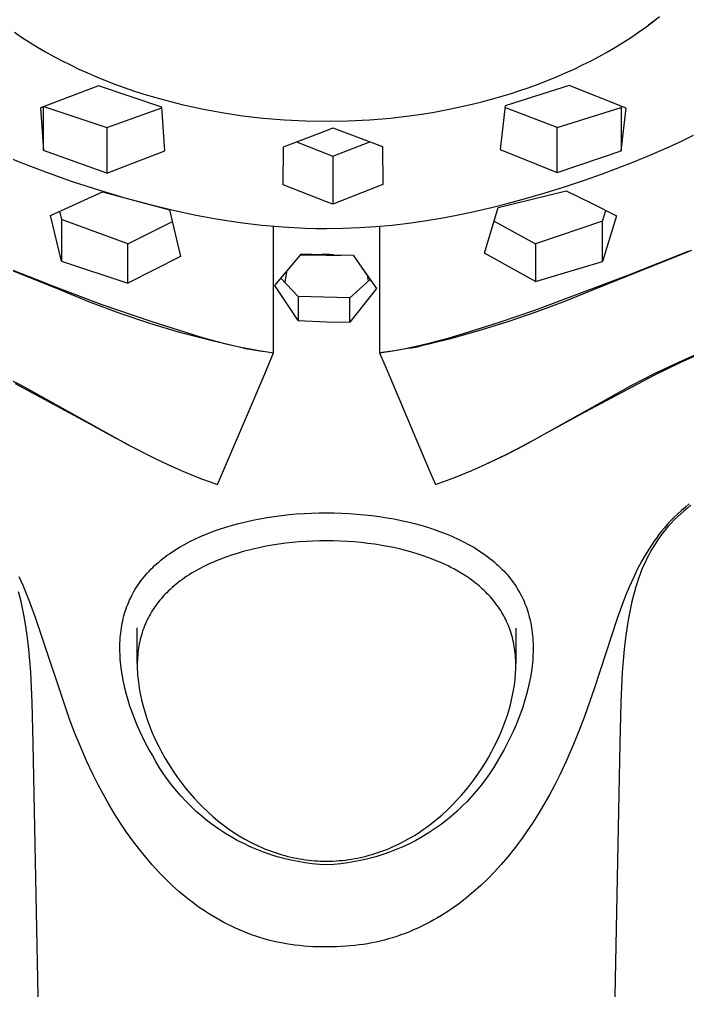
# Model space of a CAD drawing. Header units: millimetres. Extents: x -10942 to 92711, y -16583 to 30009.
# Drawn here: x -5011.36 to -4977.46, y 5052.27 to 5101.59 of the extents above; entities that cross this region are included whole.
import ezdxf

# ---------------------------------------------------------------- set-up
doc = ezdxf.new("R2010")
doc.units = ezdxf.units.MM
doc.header["$LTSCALE"] = 1000
doc.header["$MEASUREMENT"] = 0
doc.layers.add('Default', color=7, linetype='Continuous', true_color=0x000000)

# ---------------------------------------------------------------- blocks, each defined once
blk = doc.blocks.new('Raindance S Showerpipe 300 1jet+thermostat 27114000 front')
at = {"layer": 'Default', "color": 7, "true_color": 0xffffff}
for p, q in [((411.918, 1298.206), (412.272, 1298.471)), ((412.601, 1298.712), (412.064, 1298.313)), ((412.272, 1298.471), (412.619, 1298.744)), ((379.89, 1297.949), (380.255, 1297.701)), ((411.193, 1297.701), (411.558, 1297.949)), ((411.558, 1297.949), (411.918, 1298.206)), ((380.255, 1297.701), (380.654, 1297.442)), ((410.794, 1297.442), (411.193, 1297.701)), ((380.654, 1297.442), (381.059, 1297.193)), ((381.059, 1297.193), (381.47, 1296.952)), ((409.979, 1296.952), (410.389, 1297.192)), ((410.389, 1297.192), (410.794, 1297.442)), ((381.47, 1296.952), (381.885, 1296.721)), ((381.885, 1296.721), (382.305, 1296.498)), ((382.305, 1296.498), (382.73, 1296.284)), ((408.718, 1296.283), (409.143, 1296.498)), ((409.143, 1296.498), (409.563, 1296.72)), ((409.563, 1296.72), (409.979, 1296.952)), ((382.73, 1296.284), (383.159, 1296.078)), ((383.159, 1296.078), (383.592, 1295.881)), ((407.856, 1295.881), (408.289, 1296.078)), ((408.289, 1296.078), (408.718, 1296.283)), ((383.592, 1295.881), (384.052, 1295.682)), ((384.052, 1295.682), (384.516, 1295.493)), ((384.516, 1295.493), (384.983, 1295.312)), ((406.468, 1295.313), (406.934, 1295.494)), ((406.934, 1295.494), (407.397, 1295.683)), ((407.397, 1295.683), (407.856, 1295.881)), ((384.158, 1295.217), (381.219, 1294.111)), ((387.372, 1294.136), (384.158, 1295.217)), ((384.983, 1295.312), (385.454, 1295.14)), ((385.454, 1295.14), (385.928, 1294.977)), ((408.042, 1295.243), (404.785, 1294.209)), ((405.525, 1294.979), (405.998, 1295.142)), ((405.998, 1295.142), (406.468, 1295.313)), ((410.925, 1294.089), (408.042, 1295.243)), ((385.928, 1294.977), (386.405, 1294.822)), ((386.405, 1294.822), (386.884, 1294.676)), ((386.884, 1294.676), (387.366, 1294.539)), ((387.366, 1294.539), (387.87, 1294.404)), ((403.601, 1294.411), (404.09, 1294.542)), ((404.09, 1294.542), (405.049, 1294.825)), ((405.049, 1294.825), (405.525, 1294.979)), ((381.219, 1294.111), (381.367, 1291.938)), ((381.367, 1291.938), (381.367, 1294.166)), ((381.388, 1294.174), (384.578, 1293.113)), ((384.578, 1293.113), (387.374, 1294.113)), ((387.52, 1291.916), (387.372, 1294.136)), ((387.87, 1294.404), (388.376, 1294.279)), ((388.376, 1294.279), (389.395, 1294.054)), ((389.395, 1294.054), (390.421, 1293.864)), ((401.105, 1293.877), (402.039, 1294.05)), ((402.039, 1294.05), (403.11, 1294.289)), ((403.11, 1294.289), (403.601, 1294.411)), ((404.785, 1294.209), (404.54, 1291.999)), ((407.425, 1293.115), (404.776, 1294.126)), ((407.425, 1293.115), (410.68, 1294.131)), ((410.68, 1294.131), (410.686, 1294.185)), ((410.68, 1294.131), (410.68, 1291.917)), ((410.68, 1291.917), (410.925, 1294.089)), ((390.421, 1293.864), (391.453, 1293.709)), ((391.453, 1293.709), (392.516, 1293.584)), ((392.516, 1293.584), (393.584, 1293.494)), ((397.9, 1293.496), (398.977, 1293.588)), ((398.977, 1293.588), (400.051, 1293.714)), ((400.051, 1293.714), (400.538, 1293.784)), ((400.538, 1293.784), (401.105, 1293.877)), ((384.578, 1293.113), (384.578, 1290.794)), ((393.584, 1293.494), (394.653, 1293.44)), ((394.653, 1293.44), (395.724, 1293.423)), ((395.724, 1293.423), (396.813, 1293.441)), ((395.724, 1292.962), (396.049, 1293.088)), ((396.049, 1293.088), (398.563, 1292.136)), ((396.813, 1293.441), (397.9, 1293.496)), ((407.425, 1290.831), (407.425, 1293.115)), ((393.537, 1292.125), (395.724, 1292.962)), ((413.727, 1292.418), (414.339, 1292.72)), ((393.529, 1290.204), (393.537, 1292.125)), ((394.198, 1292.374), (396.052, 1291.648)), ((396.052, 1291.648), (397.913, 1292.378)), ((398.563, 1292.136), (398.574, 1290.22)), ((412.216, 1291.735), (413.108, 1292.129)), ((413.108, 1292.129), (413.727, 1292.418)), ((378.972, 1291.847), (380.209, 1291.331)), ((384.578, 1290.794), (381.367, 1291.938)), ((384.578, 1290.794), (387.52, 1291.916)), ((396.052, 1291.648), (396.052, 1289.214)), ((404.54, 1291.999), (407.425, 1290.831)), ((407.425, 1290.831), (410.68, 1291.917)), ((411.315, 1291.362), (412.216, 1291.735)), ((380.209, 1291.331), (381.459, 1290.852)), ((409.72, 1290.753), (411.315, 1291.362)), ((381.459, 1290.852), (382.828, 1290.368)), ((408.763, 1290.417), (409.72, 1290.753)), ((382.828, 1290.368), (384.209, 1289.921)), ((395.724, 1289.339), (393.529, 1290.204)), ((398.574, 1290.22), (396.052, 1289.214)), ((406.814, 1289.791), (407.799, 1290.098)), ((407.799, 1290.098), (408.763, 1290.417)), ((381.721, 1288.647), (384.354, 1289.836)), ((384.209, 1289.921), (385.487, 1289.541)), ((384.354, 1289.836), (387.763, 1288.923)), ((404.433, 1289.044), (407.884, 1289.887)), ((405.824, 1289.503), (406.814, 1289.791)), ((407.884, 1289.887), (409.162, 1289.27)), ((385.487, 1289.541), (386.775, 1289.194)), ((386.775, 1289.194), (387.941, 1288.912)), ((396.052, 1289.214), (395.724, 1289.339)), ((404.087, 1289.048), (404.957, 1289.268)), ((404.957, 1289.268), (405.824, 1289.503)), ((409.162, 1289.27), (410.429, 1288.63)), ((382.28, 1286.321), (381.721, 1288.647)), ((382.174, 1288.859), (382.28, 1288.434)), ((387.763, 1288.923), (388.31, 1286.564)), ((387.941, 1288.912), (389.114, 1288.66)), ((389.114, 1288.66), (390.227, 1288.455)), ((401.518, 1288.507), (402.334, 1288.66)), ((402.334, 1288.66), (403.213, 1288.845)), ((403.213, 1288.845), (404.087, 1289.048)), ((403.746, 1286.719), (404.433, 1289.044)), ((409.728, 1288.354), (409.899, 1288.901)), ((410.429, 1288.63), (409.728, 1286.31)), ((382.28, 1288.434), (382.28, 1286.321)), ((385.636, 1287.197), (382.28, 1288.434)), ((385.636, 1287.197), (387.908, 1288.327)), ((390.227, 1288.455), (391.346, 1288.284)), ((391.346, 1288.284), (392.436, 1288.153)), ((392.436, 1288.153), (393.53, 1288.057)), ((393.038, 1281.662), (393.038, 1288.095)), ((398.221, 1288.08), (399.051, 1288.157)), ((398.41, 1288.096), (398.41, 1281.662)), ((399.051, 1288.157), (399.876, 1288.254)), ((399.876, 1288.254), (400.698, 1288.371)), ((400.698, 1288.371), (401.518, 1288.507)), ((404.221, 1288.357), (406.332, 1287.198)), ((409.728, 1288.354), (406.332, 1287.198)), ((409.728, 1286.31), (409.728, 1288.354)), ((393.53, 1288.057), (394.626, 1287.999)), ((394.626, 1287.999), (395.175, 1287.984)), ((395.175, 1287.984), (395.724, 1287.979)), ((395.724, 1287.979), (396.557, 1287.991)), ((396.557, 1287.991), (397.39, 1288.024)), ((397.39, 1288.024), (398.221, 1288.08)), ((385.636, 1285.198), (385.636, 1287.197)), ((406.332, 1287.198), (406.332, 1285.288)), ((382.152, 1284.89), (377.205, 1286.865)), ((377.33, 1286.837), (380.97, 1285.401)), ((393.105, 1285.087), (394.457, 1286.69)), ((394.41, 1286.635), (395.722, 1286.626)), ((394.457, 1286.69), (395.509, 1286.652)), ((395.581, 1286.656), (395.509, 1286.652)), ((395.509, 1286.652), (396.076, 1286.637)), ((395.653, 1286.659), (395.581, 1286.656)), ((395.724, 1286.66), (395.653, 1286.659)), ((395.722, 1286.626), (396.471, 1286.629)), ((395.812, 1286.658), (395.724, 1286.66)), ((395.9, 1286.654), (395.812, 1286.658)), ((395.988, 1286.647), (395.9, 1286.654)), ((396.076, 1286.637), (395.988, 1286.647)), ((396.076, 1286.637), (397.068, 1286.621)), ((397.068, 1286.621), (397.539, 1285.958)), ((406.332, 1285.288), (403.746, 1286.719)), ((414.244, 1286.865), (409.296, 1284.89)), ((411.058, 1285.627), (414.118, 1286.838)), ((382.28, 1286.321), (385.636, 1285.198)), ((388.31, 1286.564), (385.636, 1285.198)), ((406.332, 1285.288), (409.728, 1286.31)), ((393.689, 1285.783), (393.605, 1285.252)), ((397.539, 1285.958), (398.255, 1284.939)), ((397.572, 1285.92), (397.539, 1285.958)), ((397.604, 1285.881), (397.572, 1285.92)), ((397.635, 1285.84), (397.604, 1285.881)), ((397.664, 1285.799), (397.635, 1285.84)), ((397.692, 1285.757), (397.664, 1285.799)), ((397.718, 1285.713), (397.692, 1285.757)), ((397.743, 1285.669), (397.718, 1285.713)), ((406.294, 1283.833), (411.058, 1285.627)), ((380.97, 1285.401), (381.867, 1285.055)), ((393.414, 1285.456), (394.292, 1284.521)), ((396.899, 1284.463), (397.933, 1285.398)), ((397.789, 1285.603), (397.836, 1285.309)), ((381.867, 1285.055), (384.326, 1284.127)), ((383.668, 1284.261), (382.152, 1284.89)), ((394.292, 1283.3), (393.105, 1285.087)), ((398.255, 1284.939), (396.899, 1283.22)), ((409.296, 1284.89), (407.856, 1284.296)), ((385.204, 1283.684), (383.668, 1284.261)), ((394.292, 1284.521), (394.292, 1283.3)), ((396.899, 1284.463), (394.292, 1284.521)), ((396.899, 1283.22), (396.899, 1284.463)), ((407.856, 1284.296), (406.399, 1283.746)), ((384.326, 1284.127), (386.811, 1283.269)), ((386.759, 1283.16), (385.204, 1283.684)), ((404.494, 1283.216), (406.294, 1283.833)), ((406.399, 1283.746), (404.926, 1283.239)), ((388.33, 1282.689), (386.759, 1283.16)), ((386.811, 1283.269), (389.32, 1282.483)), ((394.292, 1283.3), (395.724, 1283.238)), ((395.724, 1283.238), (396.899, 1283.22)), ((402.677, 1282.644), (404.494, 1283.216)), ((404.926, 1283.239), (403.439, 1282.775)), ((389.917, 1282.271), (388.33, 1282.689)), ((403.439, 1282.775), (401.939, 1282.356)), ((389.32, 1282.483), (389.737, 1282.366)), ((389.737, 1282.366), (390.553, 1282.148)), ((391.517, 1281.908), (389.917, 1282.271)), ((400.423, 1282.037), (401.117, 1282.207)), ((401.939, 1282.356), (400.427, 1281.981)), ((401.117, 1282.207), (401.899, 1282.418)), ((401.899, 1282.418), (402.677, 1282.644)), ((390.553, 1282.148), (391.376, 1281.959)), ((391.376, 1281.959), (392.205, 1281.796)), ((391.517, 1281.928), (391.517, 1281.908)), ((391.517, 1281.908), (392.041, 1281.814)), ((392.041, 1281.814), (392.567, 1281.731)), ((392.205, 1281.796), (393.038, 1281.662)), ((399.173, 1281.772), (398.41, 1281.662)), ((398.41, 1281.662), (399.093, 1281.767)), ((399.093, 1281.767), (399.725, 1281.885)), ((399.932, 1281.908), (399.173, 1281.772)), ((399.725, 1281.885), (400.423, 1282.037)), ((399.932, 1281.908), (400.427, 1281.981)), ((399.932, 1281.928), (399.932, 1281.908)), ((400.427, 1281.981), (400.427, 1282.038)), ((413.592, 1281.196), (414.805, 1281.733)), ((392.502, 1280.396), (393.038, 1281.662)), ((398.41, 1281.662), (398.742, 1280.881)), ((412.394, 1280.628), (413.592, 1281.196)), ((414.779, 1281.665), (413.61, 1281.138)), ((378.657, 1280.82), (380.238, 1280.028)), ((398.742, 1280.881), (400.897, 1275.795)), ((413.61, 1281.138), (412.324, 1280.515)), ((391.613, 1278.29), (392.502, 1280.396)), ((412.324, 1280.515), (408.824, 1278.658)), ((411.211, 1280.028), (412.394, 1280.628)), ((379.928, 1280.107), (383.754, 1278.044)), ((380.238, 1280.028), (385.687, 1276.983)), ((405.761, 1276.981), (411.211, 1280.028)), ((390.199, 1274.975), (391.613, 1278.29)), ((408.824, 1278.658), (406.413, 1277.334)), ((383.754, 1278.044), (383.779, 1278.078)), ((383.754, 1278.044), (385.036, 1277.334)), ((385.036, 1277.334), (385.052, 1277.355)), ((385.687, 1276.983), (385.036, 1277.334)), ((405.773, 1276.99), (406.413, 1277.334)), ((406.413, 1277.334), (406.398, 1277.353)), ((385.687, 1276.983), (387.005, 1276.312)), ((405.761, 1276.984), (404.815, 1276.495)), ((404.886, 1276.522), (405.761, 1276.981)), ((387.005, 1276.312), (387.676, 1275.992)), ((404.815, 1276.495), (403.855, 1276.031)), ((403.996, 1276.092), (404.886, 1276.522)), ((387.676, 1275.992), (388.355, 1275.688)), ((400.897, 1275.795), (401.249, 1274.975)), ((403.092, 1275.69), (403.996, 1276.092)), ((388.355, 1275.688), (389.042, 1275.401)), ((389.042, 1275.401), (389.329, 1275.288)), ((389.329, 1275.288), (389.762, 1275.127)), ((401.249, 1274.975), (402.177, 1275.318)), ((402.177, 1275.318), (403.092, 1275.69)), ((389.762, 1275.127), (390.199, 1274.975)), ((413.928, 1273.833), (413.734, 1273.665)), ((414.036, 1273.787), (413.863, 1273.644)), ((414.125, 1273.996), (413.928, 1273.833)), ((414.213, 1273.926), (414.036, 1273.787)), ((392.343, 1273.239), (392.702, 1273.301)), ((392.702, 1273.301), (393.076, 1273.359)), ((393.076, 1273.359), (393.452, 1273.408)), ((393.452, 1273.408), (393.829, 1273.449)), ((393.829, 1273.449), (394.206, 1273.483)), ((394.206, 1273.483), (394.585, 1273.509)), ((394.585, 1273.509), (394.965, 1273.528)), ((394.965, 1273.528), (395.344, 1273.539)), ((395.344, 1273.539), (395.724, 1273.543)), ((395.724, 1273.543), (396.109, 1273.539)), ((396.109, 1273.539), (396.493, 1273.528)), ((396.493, 1273.528), (396.877, 1273.509)), ((396.877, 1273.509), (397.26, 1273.482)), ((397.26, 1273.482), (397.643, 1273.448)), ((397.643, 1273.448), (398.025, 1273.406)), ((398.025, 1273.406), (398.406, 1273.355)), ((398.406, 1273.355), (398.786, 1273.296)), ((398.786, 1273.296), (399.15, 1273.232)), ((413.361, 1273.314), (413.183, 1273.13)), ((413.545, 1273.492), (413.361, 1273.314)), ((413.529, 1273.343), (413.369, 1273.186)), ((413.694, 1273.496), (413.529, 1273.343)), ((413.734, 1273.665), (413.545, 1273.492)), ((413.863, 1273.644), (413.694, 1273.496)), ((390.302, 1272.716), (390.622, 1272.82)), ((390.622, 1272.82), (390.947, 1272.916)), ((390.947, 1272.916), (391.274, 1273.004)), ((391.274, 1273.004), (391.629, 1273.091)), ((391.629, 1273.091), (391.985, 1273.169)), ((391.985, 1273.169), (392.343, 1273.239)), ((399.15, 1273.232), (399.512, 1273.159)), ((399.512, 1273.159), (399.847, 1273.085)), ((399.847, 1273.085), (400.179, 1273.003)), ((400.179, 1273.003), (400.568, 1272.896)), ((400.568, 1272.896), (400.954, 1272.778)), ((413.009, 1272.942), (412.865, 1272.776)), ((413.062, 1272.858), (412.921, 1272.692)), ((413.183, 1273.13), (413.009, 1272.942)), ((413.213, 1273.024), (413.062, 1272.858)), ((413.369, 1273.186), (413.213, 1273.024)), ((389.07, 1272.22), (389.359, 1272.351)), ((389.359, 1272.351), (389.67, 1272.481)), ((389.67, 1272.481), (389.985, 1272.603)), ((389.985, 1272.603), (390.302, 1272.716)), ((400.954, 1272.778), (401.233, 1272.686)), ((401.233, 1272.686), (401.51, 1272.585)), ((401.51, 1272.585), (401.796, 1272.475)), ((401.796, 1272.475), (401.96, 1272.409)), ((401.96, 1272.409), (402.122, 1272.339)), ((402.122, 1272.339), (402.401, 1272.212)), ((412.589, 1272.434), (412.457, 1272.258)), ((412.654, 1272.348), (412.529, 1272.17)), ((412.725, 1272.607), (412.589, 1272.434)), ((412.785, 1272.522), (412.654, 1272.348)), ((412.865, 1272.776), (412.725, 1272.607)), ((412.921, 1272.692), (412.785, 1272.522)), ((388.259, 1271.791), (388.52, 1271.94)), ((388.52, 1271.94), (388.785, 1272.081)), ((388.785, 1272.081), (389.07, 1272.22)), ((392.666, 1271.843), (392.369, 1271.784)), ((392.964, 1271.895), (392.666, 1271.843)), ((393.306, 1271.949), (392.964, 1271.895)), ((393.65, 1271.995), (393.306, 1271.949)), ((393.994, 1272.033), (393.65, 1271.995)), ((394.339, 1272.064), (393.994, 1272.033)), ((394.685, 1272.089), (394.339, 1272.064)), ((395.031, 1272.106), (394.685, 1272.089)), ((395.377, 1272.116), (395.031, 1272.106)), ((395.724, 1272.12), (395.377, 1272.116)), ((396.075, 1272.116), (395.724, 1272.12)), ((396.427, 1272.105), (396.075, 1272.116)), ((396.778, 1272.088), (396.427, 1272.105)), ((397.128, 1272.063), (396.778, 1272.088)), ((397.478, 1272.031), (397.128, 1272.063)), ((397.827, 1271.991), (397.478, 1272.031)), ((398.176, 1271.944), (397.827, 1271.991)), ((398.523, 1271.889), (398.176, 1271.944)), ((398.826, 1271.834), (398.523, 1271.889)), ((399.129, 1271.773), (398.826, 1271.834)), ((402.401, 1272.212), (402.676, 1272.076)), ((402.676, 1272.076), (402.935, 1271.937)), ((402.935, 1271.937), (403.063, 1271.865)), ((403.063, 1271.865), (403.19, 1271.79)), ((412.205, 1271.897), (412.085, 1271.713)), ((412.329, 1272.079), (412.205, 1271.897)), ((412.408, 1271.986), (412.292, 1271.799)), ((412.457, 1272.258), (412.329, 1272.079)), ((412.529, 1272.17), (412.408, 1271.986)), ((387.532, 1271.303), (387.643, 1271.386)), ((387.643, 1271.386), (387.755, 1271.466)), ((387.755, 1271.466), (387.879, 1271.551)), ((387.879, 1271.551), (388.004, 1271.633)), ((388.004, 1271.633), (388.131, 1271.713)), ((388.131, 1271.713), (388.259, 1271.791)), ((390.909, 1271.394), (390.624, 1271.295)), ((391.198, 1271.485), (390.909, 1271.394)), ((391.488, 1271.57), (391.198, 1271.485)), ((391.78, 1271.648), (391.488, 1271.57)), ((392.074, 1271.719), (391.78, 1271.648)), ((392.369, 1271.784), (392.074, 1271.719)), ((399.429, 1271.706), (399.129, 1271.773)), ((399.729, 1271.632), (399.429, 1271.706)), ((400.05, 1271.545), (399.729, 1271.632)), ((400.369, 1271.449), (400.05, 1271.545)), ((400.685, 1271.345), (400.369, 1271.449)), ((400.998, 1271.231), (400.685, 1271.345)), ((403.19, 1271.79), (403.313, 1271.714)), ((403.313, 1271.714), (403.435, 1271.636)), ((403.435, 1271.636), (403.675, 1271.474)), ((403.675, 1271.474), (403.904, 1271.309)), ((411.968, 1271.526), (411.842, 1271.313)), ((412.085, 1271.713), (411.968, 1271.526)), ((412.076, 1271.416), (411.977, 1271.224)), ((412.181, 1271.609), (412.076, 1271.416)), ((412.292, 1271.799), (412.181, 1271.609)), ((386.905, 1270.766), (387.004, 1270.861)), ((387.004, 1270.861), (387.106, 1270.954)), ((387.106, 1270.954), (387.21, 1271.044)), ((387.21, 1271.044), (387.316, 1271.133)), ((387.316, 1271.133), (387.423, 1271.219)), ((387.423, 1271.219), (387.532, 1271.303)), ((389.777, 1270.949), (389.503, 1270.817)), ((390.056, 1271.073), (389.777, 1270.949)), ((390.338, 1271.188), (390.056, 1271.073)), ((390.624, 1271.295), (390.338, 1271.188)), ((401.299, 1271.112), (400.998, 1271.231)), ((401.597, 1270.983), (401.299, 1271.112)), ((401.891, 1270.844), (401.597, 1270.983)), ((402.035, 1270.771), (401.891, 1270.844)), ((403.904, 1271.309), (404.016, 1271.223)), ((404.016, 1271.223), (404.126, 1271.135)), ((404.126, 1271.135), (404.231, 1271.048)), ((404.231, 1271.048), (404.334, 1270.959)), ((404.334, 1270.959), (404.435, 1270.868)), ((404.435, 1270.868), (404.534, 1270.774)), ((411.604, 1270.881), (411.491, 1270.661)), ((411.721, 1271.098), (411.604, 1270.881)), ((411.796, 1270.831), (411.712, 1270.631)), ((411.842, 1271.313), (411.721, 1271.098)), ((411.884, 1271.028), (411.796, 1270.831)), ((411.977, 1271.224), (411.884, 1271.028)), ((386.47, 1270.292), (386.553, 1270.39)), ((386.553, 1270.39), (386.637, 1270.487)), ((386.637, 1270.487), (386.725, 1270.582)), ((386.725, 1270.582), (386.814, 1270.675)), ((386.814, 1270.675), (386.905, 1270.766)), ((388.759, 1270.397), (388.64, 1270.319)), ((388.88, 1270.472), (388.759, 1270.397)), ((389.002, 1270.545), (388.88, 1270.472)), ((389.25, 1270.685), (389.002, 1270.545)), ((389.503, 1270.817), (389.25, 1270.685)), ((402.179, 1270.696), (402.035, 1270.771)), ((402.392, 1270.577), (402.179, 1270.696)), ((402.601, 1270.452), (402.392, 1270.577)), ((402.806, 1270.321), (402.601, 1270.452)), ((404.534, 1270.774), (404.625, 1270.685)), ((404.625, 1270.685), (404.713, 1270.594)), ((404.713, 1270.594), (404.799, 1270.501)), ((404.799, 1270.501), (404.884, 1270.406)), ((404.884, 1270.406), (404.966, 1270.309)), ((411.491, 1270.661), (411.277, 1270.215)), ((411.63, 1270.421), (411.553, 1270.208)), ((411.712, 1270.631), (411.63, 1270.421)), ((380.33, 1269.86), (380.139, 1270.285)), ((380.508, 1269.433), (380.33, 1269.86)), ((386.09, 1269.772), (386.161, 1269.88)), ((386.161, 1269.88), (386.235, 1269.985)), ((386.235, 1269.985), (386.311, 1270.089)), ((386.311, 1270.089), (386.389, 1270.191)), ((386.389, 1270.191), (386.47, 1270.292)), ((388.091, 1269.916), (387.988, 1269.83)), ((388.196, 1270), (388.091, 1269.916)), ((388.303, 1270.082), (388.196, 1270)), ((388.412, 1270.162), (388.303, 1270.082)), ((388.522, 1270.239), (388.412, 1270.162)), ((388.64, 1270.319), (388.522, 1270.239)), ((403.006, 1270.183), (402.806, 1270.321)), ((403.193, 1270.046), (403.006, 1270.183)), ((403.285, 1269.975), (403.193, 1270.046)), ((403.375, 1269.902), (403.285, 1269.975)), ((403.464, 1269.828), (403.375, 1269.902)), ((404.966, 1270.309), (405.045, 1270.21)), ((405.045, 1270.21), (405.123, 1270.109)), ((405.123, 1270.109), (405.198, 1270.007)), ((405.198, 1270.007), (405.269, 1269.905)), ((405.269, 1269.905), (405.338, 1269.801)), ((411.277, 1270.215), (411.077, 1269.763)), ((411.481, 1269.994), (411.413, 1269.779)), ((411.553, 1270.208), (411.481, 1269.994)), ((380.17, 1269.286), (380.103, 1269.533)), ((380.677, 1269.002), (380.508, 1269.433)), ((385.841, 1269.34), (385.897, 1269.447)), ((385.897, 1269.447), (385.956, 1269.552)), ((385.956, 1269.552), (386.021, 1269.663)), ((386.021, 1269.663), (386.09, 1269.772)), ((387.542, 1269.412), (387.471, 1269.336)), ((387.615, 1269.486), (387.542, 1269.412)), ((387.689, 1269.559), (387.615, 1269.486)), ((387.786, 1269.652), (387.689, 1269.559)), ((387.886, 1269.742), (387.786, 1269.652)), ((387.988, 1269.83), (387.886, 1269.742)), ((403.552, 1269.752), (403.464, 1269.828)), ((403.638, 1269.674), (403.552, 1269.752)), ((403.722, 1269.595), (403.638, 1269.674)), ((403.803, 1269.517), (403.722, 1269.595)), ((403.882, 1269.437), (403.803, 1269.517)), ((403.959, 1269.356), (403.882, 1269.437)), ((404.035, 1269.273), (403.959, 1269.356)), ((405.338, 1269.801), (405.404, 1269.695)), ((405.404, 1269.695), (405.468, 1269.588)), ((405.468, 1269.588), (405.529, 1269.481)), ((405.529, 1269.481), (405.588, 1269.373)), ((405.588, 1269.373), (405.644, 1269.263)), ((410.915, 1269.372), (410.761, 1268.977)), ((411.077, 1269.763), (410.915, 1269.372)), ((411.341, 1269.533), (411.274, 1269.286)), ((411.413, 1269.779), (411.341, 1269.533)), ((380.231, 1269.038), (380.17, 1269.286)), ((380.288, 1268.788), (380.231, 1269.038)), ((380.992, 1268.131), (380.677, 1269.002)), ((385.596, 1268.778), (385.64, 1268.894)), ((385.64, 1268.894), (385.687, 1269.009)), ((385.687, 1269.009), (385.737, 1269.123)), ((385.737, 1269.123), (385.788, 1269.232)), ((385.788, 1269.232), (385.841, 1269.34)), ((387.074, 1268.854), (387.014, 1268.769)), ((387.137, 1268.937), (387.074, 1268.854)), ((387.2, 1269.02), (387.137, 1268.937)), ((387.266, 1269.101), (387.2, 1269.02)), ((387.332, 1269.18), (387.266, 1269.101)), ((387.401, 1269.259), (387.332, 1269.18)), ((387.471, 1269.336), (387.401, 1269.259)), ((404.109, 1269.188), (404.035, 1269.273)), ((404.182, 1269.102), (404.109, 1269.188)), ((404.252, 1269.015), (404.182, 1269.102)), ((404.321, 1268.926), (404.252, 1269.015)), ((404.383, 1268.841), (404.321, 1268.926)), ((405.644, 1269.263), (405.697, 1269.152)), ((405.697, 1269.152), (405.746, 1269.041)), ((405.746, 1269.041), (405.793, 1268.929)), ((405.793, 1268.929), (405.837, 1268.816)), ((410.761, 1268.977), (410.472, 1268.181)), ((411.212, 1269.038), (411.155, 1268.788)), ((411.274, 1269.286), (411.212, 1269.038)), ((380.389, 1268.286), (380.288, 1268.788)), ((385.445, 1268.305), (385.478, 1268.424)), ((385.478, 1268.424), (385.515, 1268.543)), ((385.515, 1268.543), (385.554, 1268.661)), ((385.554, 1268.661), (385.596, 1268.778)), ((386.791, 1268.417), (386.74, 1268.327)), ((386.844, 1268.507), (386.791, 1268.417)), ((386.899, 1268.596), (386.844, 1268.507)), ((386.956, 1268.683), (386.899, 1268.596)), ((387.014, 1268.769), (386.956, 1268.683)), ((404.444, 1268.755), (404.383, 1268.841)), ((404.503, 1268.667), (404.444, 1268.755)), ((404.561, 1268.578), (404.503, 1268.667)), ((404.616, 1268.489), (404.561, 1268.578)), ((404.669, 1268.397), (404.616, 1268.489)), ((404.721, 1268.305), (404.669, 1268.397)), ((405.837, 1268.816), (405.879, 1268.702)), ((405.879, 1268.702), (405.92, 1268.581)), ((405.92, 1268.581), (405.959, 1268.458)), ((405.959, 1268.458), (405.994, 1268.335)), ((411.155, 1268.788), (411.055, 1268.286)), ((380.475, 1267.781), (380.389, 1268.286)), ((382.664, 1263.123), (380.992, 1268.131)), ((385.337, 1267.818), (385.36, 1267.941)), ((385.36, 1267.941), (385.385, 1268.063)), ((385.385, 1268.063), (385.414, 1268.184)), ((385.414, 1268.184), (385.445, 1268.305)), ((386.551, 1267.945), (386.509, 1267.847)), ((386.596, 1268.043), (386.551, 1267.945)), ((386.642, 1268.14), (386.596, 1268.043)), ((386.69, 1268.235), (386.642, 1268.14)), ((386.74, 1268.327), (386.69, 1268.235)), ((404.77, 1268.212), (404.721, 1268.305)), ((404.818, 1268.117), (404.77, 1268.212)), ((404.863, 1268.02), (404.818, 1268.117)), ((404.907, 1267.923), (404.863, 1268.02)), ((404.948, 1267.825), (404.907, 1267.923)), ((405.994, 1268.335), (406.027, 1268.21)), ((406.027, 1268.21), (406.057, 1268.087)), ((406.057, 1268.087), (406.084, 1267.963)), ((406.084, 1267.963), (406.108, 1267.838)), ((410.472, 1268.181), (409.319, 1264.648)), ((411.055, 1268.286), (410.969, 1267.781)), ((380.556, 1267.2), (380.475, 1267.781)), ((385.271, 1267.324), (385.284, 1267.448)), ((385.284, 1267.448), (385.299, 1267.572)), ((385.299, 1267.572), (385.317, 1267.695)), ((385.317, 1267.695), (385.337, 1267.818)), ((386.122, 1265.9), (386.122, 1267.694)), ((386.363, 1267.444), (386.331, 1267.336)), ((386.396, 1267.546), (386.363, 1267.444)), ((386.432, 1267.647), (386.396, 1267.546)), ((386.469, 1267.747), (386.432, 1267.647)), ((386.509, 1267.847), (386.469, 1267.747)), ((404.987, 1267.726), (404.948, 1267.825)), ((405.024, 1267.626), (404.987, 1267.726)), ((405.059, 1267.526), (405.024, 1267.626)), ((405.091, 1267.424), (405.059, 1267.526)), ((405.123, 1267.317), (405.091, 1267.424)), ((405.327, 1267.693), (405.327, 1265.888)), ((406.108, 1267.838), (406.129, 1267.713)), ((406.129, 1267.713), (406.148, 1267.584)), ((406.148, 1267.584), (406.164, 1267.455)), ((406.164, 1267.455), (406.177, 1267.325)), ((410.969, 1267.781), (410.888, 1267.2)), ((380.621, 1266.617), (380.556, 1267.2)), ((385.243, 1266.78), (385.246, 1266.92)), ((385.246, 1266.92), (385.252, 1267.06)), ((385.252, 1267.06), (385.261, 1267.2)), ((385.261, 1267.2), (385.271, 1267.324)), ((386.225, 1266.896), (386.204, 1266.784)), ((386.247, 1267.007), (386.225, 1266.896)), ((386.273, 1267.117), (386.247, 1267.007)), ((386.3, 1267.227), (386.273, 1267.117)), ((386.331, 1267.336), (386.3, 1267.227)), ((405.153, 1267.208), (405.123, 1267.317)), ((405.18, 1267.099), (405.153, 1267.208)), ((405.205, 1266.989), (405.18, 1267.099)), ((405.227, 1266.879), (405.205, 1266.989)), ((406.177, 1267.325), (406.187, 1267.196)), ((406.187, 1267.196), (406.196, 1267.054)), ((406.196, 1267.054), (406.202, 1266.912)), ((406.202, 1266.912), (406.205, 1266.77)), ((410.888, 1267.2), (410.822, 1266.617)), ((380.674, 1266.032), (380.621, 1266.617)), ((385.242, 1266.64), (385.243, 1266.78)), ((385.244, 1266.505), (385.242, 1266.64)), ((385.248, 1266.37), (385.244, 1266.505)), ((386.156, 1266.439), (386.144, 1266.318)), ((386.17, 1266.56), (386.156, 1266.439)), ((386.186, 1266.673), (386.17, 1266.56)), ((386.204, 1266.784), (386.186, 1266.673)), ((405.247, 1266.768), (405.227, 1266.879)), ((405.265, 1266.657), (405.247, 1266.768)), ((405.28, 1266.545), (405.265, 1266.657)), ((405.294, 1266.425), (405.28, 1266.545)), ((405.306, 1266.304), (405.294, 1266.425)), ((406.204, 1266.489), (406.199, 1266.35)), ((406.206, 1266.628), (406.204, 1266.489)), ((406.205, 1266.77), (406.206, 1266.628)), ((410.822, 1266.617), (410.77, 1266.032)), ((380.716, 1265.447), (380.674, 1266.032)), ((385.263, 1266.112), (385.248, 1266.37)), ((385.275, 1265.967), (385.263, 1266.112)), ((385.289, 1265.821), (385.275, 1265.967)), ((386.124, 1265.952), (386.122, 1265.83)), ((386.128, 1266.074), (386.124, 1265.952)), ((386.135, 1266.196), (386.128, 1266.074)), ((386.144, 1266.318), (386.135, 1266.196)), ((405.315, 1266.183), (405.306, 1266.304)), ((405.321, 1266.062), (405.315, 1266.183)), ((405.325, 1265.941), (405.321, 1266.062)), ((405.327, 1265.819), (405.325, 1265.941)), ((406.17, 1265.926), (406.155, 1265.778)), ((406.183, 1266.073), (406.17, 1265.926)), ((406.193, 1266.212), (406.183, 1266.073)), ((406.199, 1266.35), (406.193, 1266.212)), ((410.77, 1266.032), (410.728, 1265.447)), ((380.789, 1263.906), (380.716, 1265.447)), ((385.326, 1265.532), (385.289, 1265.821)), ((385.372, 1265.244), (385.326, 1265.532)), ((386.122, 1265.83), (386.122, 1265.708)), ((386.122, 1265.708), (386.125, 1265.586)), ((386.125, 1265.586), (386.13, 1265.454)), ((386.13, 1265.454), (386.138, 1265.323)), ((405.31, 1265.315), (405.318, 1265.446)), ((405.318, 1265.446), (405.323, 1265.577)), ((405.323, 1265.577), (405.326, 1265.698)), ((405.326, 1265.698), (405.327, 1265.819)), ((406.116, 1265.484), (406.068, 1265.191)), ((406.155, 1265.778), (406.116, 1265.484)), ((410.728, 1265.447), (410.655, 1263.906)), ((385.427, 1264.957), (385.372, 1265.244)), ((385.497, 1264.639), (385.427, 1264.957)), ((386.138, 1265.323), (386.149, 1265.191)), ((386.149, 1265.191), (386.161, 1265.06)), ((386.161, 1265.06), (386.194, 1264.798)), ((405.254, 1264.795), (405.287, 1265.055)), ((405.287, 1265.055), (405.299, 1265.185)), ((405.299, 1265.185), (405.31, 1265.315)), ((406.068, 1265.191), (406.01, 1264.9)), ((385.577, 1264.324), (385.497, 1264.639)), ((386.194, 1264.798), (386.235, 1264.538)), ((386.235, 1264.538), (386.282, 1264.288)), ((405.166, 1264.287), (405.214, 1264.536)), ((405.214, 1264.536), (405.254, 1264.795)), ((405.938, 1264.584), (405.857, 1264.269)), ((406.01, 1264.9), (405.938, 1264.584)), ((409.319, 1264.648), (408.811, 1263.196)), ((385.661, 1264.024), (385.577, 1264.324)), ((385.753, 1263.727), (385.661, 1264.024)), ((386.282, 1264.288), (386.337, 1264.04)), ((386.337, 1264.04), (386.398, 1263.794)), ((405.05, 1263.793), (405.112, 1264.039)), ((405.112, 1264.039), (405.166, 1264.287)), ((405.771, 1263.973), (405.677, 1263.678)), ((405.857, 1264.269), (405.771, 1263.973)), ((380.84, 1261.825), (380.789, 1263.906)), ((385.862, 1263.412), (385.753, 1263.727)), ((386.398, 1263.794), (386.466, 1263.549)), ((386.466, 1263.549), (386.551, 1263.272)), ((404.897, 1263.272), (404.982, 1263.549)), ((404.982, 1263.549), (405.05, 1263.793)), ((405.677, 1263.678), (405.565, 1263.359)), ((410.655, 1263.906), (410.603, 1261.825)), ((382.944, 1262.392), (382.664, 1263.123)), ((385.979, 1263.101), (385.862, 1263.412)), ((386.104, 1262.793), (385.979, 1263.101)), ((386.551, 1263.272), (386.644, 1262.998)), ((386.644, 1262.998), (386.744, 1262.727)), ((404.704, 1262.727), (404.805, 1262.998)), ((404.805, 1262.998), (404.897, 1263.272)), ((405.446, 1263.043), (405.32, 1262.737)), ((405.565, 1263.359), (405.446, 1263.043)), ((408.811, 1263.196), (408.525, 1262.447)), ((386.238, 1262.488), (386.104, 1262.793)), ((386.388, 1262.167), (386.238, 1262.488)), ((386.744, 1262.727), (386.851, 1262.458)), ((386.851, 1262.458), (386.966, 1262.192)), ((404.483, 1262.192), (404.597, 1262.458)), ((404.597, 1262.458), (404.704, 1262.727)), ((405.32, 1262.737), (405.187, 1262.435)), ((408.525, 1262.447), (408.223, 1261.705)), ((383.241, 1261.668), (382.944, 1262.392)), ((386.546, 1261.851), (386.388, 1262.167)), ((386.966, 1262.192), (387.087, 1261.929)), ((404.362, 1261.929), (404.483, 1262.192)), ((405.042, 1262.128), (404.889, 1261.825)), ((405.187, 1262.435), (405.042, 1262.128)), ((382.207, 1193.4), (380.84, 1261.825)), ((383.555, 1260.952), (383.241, 1261.668)), ((386.713, 1261.539), (386.546, 1261.851)), ((386.888, 1261.231), (386.713, 1261.539)), ((387.087, 1261.929), (387.214, 1261.669)), ((387.214, 1261.669), (387.348, 1261.413)), ((404.101, 1261.413), (404.234, 1261.669)), ((404.234, 1261.669), (404.362, 1261.929)), ((404.728, 1261.526), (404.561, 1261.231)), ((404.889, 1261.825), (404.728, 1261.526)), ((408.223, 1261.705), (407.901, 1260.97)), ((410.603, 1261.825), (409.237, 1193.4)), ((387.064, 1260.913), (386.888, 1261.231)), ((387.348, 1261.413), (387.537, 1261.074)), ((387.537, 1261.074), (387.736, 1260.742)), ((403.765, 1260.828), (403.937, 1261.118)), ((403.937, 1261.118), (404.101, 1261.413)), ((404.561, 1261.231), (404.384, 1260.913)), ((407.901, 1260.97), (407.56, 1260.245)), ((383.889, 1260.244), (383.555, 1260.952)), ((387.252, 1260.601), (387.064, 1260.913)), ((387.451, 1260.295), (387.252, 1260.601)), ((387.736, 1260.742), (387.947, 1260.416)), ((403.398, 1260.264), (403.586, 1260.543)), ((403.586, 1260.543), (403.765, 1260.828)), ((404.196, 1260.601), (403.998, 1260.295)), ((404.384, 1260.913), (404.196, 1260.601)), ((384.143, 1259.738), (383.889, 1260.244)), ((387.66, 1259.997), (387.451, 1260.295)), ((387.879, 1259.706), (387.66, 1259.997)), ((387.947, 1260.416), (388.168, 1260.098)), ((388.168, 1260.098), (388.366, 1259.828)), ((402.999, 1259.721), (403.203, 1259.989)), ((403.203, 1259.989), (403.398, 1260.264)), ((403.789, 1259.997), (403.57, 1259.706)), ((403.998, 1260.295), (403.789, 1259.997)), ((407.56, 1260.245), (407.303, 1259.734)), ((384.409, 1259.238), (384.143, 1259.738)), ((388.108, 1259.423), (387.879, 1259.706)), ((388.366, 1259.828), (388.573, 1259.565)), ((388.573, 1259.565), (388.786, 1259.308)), ((402.788, 1259.458), (402.999, 1259.721)), ((403.57, 1259.706), (403.341, 1259.423)), ((407.303, 1259.734), (407.034, 1259.229)), ((384.686, 1258.745), (384.409, 1259.238)), ((388.347, 1259.148), (388.108, 1259.423)), ((388.595, 1258.881), (388.347, 1259.148)), ((388.786, 1259.308), (389.007, 1259.057)), ((389.007, 1259.057), (389.235, 1258.813)), ((402.336, 1258.943), (402.57, 1259.202)), ((402.57, 1259.202), (402.788, 1259.458)), ((403.102, 1259.148), (402.854, 1258.881)), ((403.341, 1259.423), (403.102, 1259.148)), ((407.034, 1259.229), (406.753, 1258.73)), ((384.975, 1258.259), (384.686, 1258.745)), ((388.852, 1258.623), (388.595, 1258.881)), ((389.118, 1258.375), (388.852, 1258.623)), ((389.235, 1258.813), (389.471, 1258.575)), ((389.471, 1258.575), (389.713, 1258.345)), ((401.845, 1258.447), (402.094, 1258.691)), ((402.094, 1258.691), (402.336, 1258.943)), ((402.597, 1258.623), (402.331, 1258.374)), ((402.854, 1258.881), (402.597, 1258.623)), ((406.753, 1258.73), (406.459, 1258.239)), ((385.27, 1257.791), (384.975, 1258.259)), ((389.392, 1258.135), (389.118, 1258.375)), ((389.675, 1257.905), (389.392, 1258.135)), ((389.713, 1258.345), (389.962, 1258.122)), ((389.962, 1258.122), (390.218, 1257.908)), ((401.323, 1257.984), (401.588, 1258.211)), ((401.588, 1258.211), (401.845, 1258.447)), ((402.057, 1258.134), (401.774, 1257.905)), ((402.331, 1258.374), (402.057, 1258.134)), ((406.459, 1258.239), (406.174, 1257.787)), ((385.578, 1257.332), (385.27, 1257.791)), ((389.965, 1257.685), (389.675, 1257.905)), ((390.263, 1257.475), (389.965, 1257.685)), ((390.218, 1257.908), (390.481, 1257.702)), ((390.481, 1257.702), (390.75, 1257.504)), ((400.629, 1257.455), (400.772, 1257.556)), ((400.772, 1257.556), (401.051, 1257.765)), ((401.051, 1257.765), (401.323, 1257.984)), ((401.484, 1257.685), (401.186, 1257.475)), ((401.774, 1257.905), (401.484, 1257.685)), ((406.174, 1257.787), (405.877, 1257.343)), ((385.898, 1256.882), (385.578, 1257.332)), ((390.567, 1257.276), (390.263, 1257.475)), ((390.879, 1257.087), (390.567, 1257.276)), ((390.75, 1257.504), (391.026, 1257.316)), ((391.197, 1256.91), (390.879, 1257.087)), ((391.026, 1257.316), (391.299, 1257.142)), ((391.299, 1257.142), (391.578, 1256.978)), ((399.657, 1256.861), (399.939, 1257.017)), ((399.939, 1257.017), (400.215, 1257.182)), ((400.215, 1257.182), (400.485, 1257.357)), ((400.57, 1257.087), (400.252, 1256.909)), ((400.485, 1257.357), (400.629, 1257.455)), ((400.882, 1257.275), (400.57, 1257.087)), ((401.186, 1257.475), (400.882, 1257.275)), ((405.877, 1257.343), (405.569, 1256.908)), ((386.232, 1256.442), (385.898, 1256.882)), ((391.521, 1256.743), (391.197, 1256.91)), ((391.85, 1256.588), (391.521, 1256.743)), ((391.578, 1256.978), (391.863, 1256.823)), ((392.184, 1256.444), (391.85, 1256.588)), ((391.863, 1256.823), (392.007, 1256.75)), ((392.007, 1256.75), (392.152, 1256.679)), ((392.152, 1256.679), (392.295, 1256.612)), ((392.295, 1256.612), (392.438, 1256.549)), ((392.438, 1256.549), (392.583, 1256.487)), ((398.931, 1256.515), (399.078, 1256.579)), ((399.078, 1256.579), (399.225, 1256.646)), ((399.225, 1256.646), (399.37, 1256.715)), ((399.599, 1256.587), (399.264, 1256.443)), ((399.37, 1256.715), (399.514, 1256.787)), ((399.514, 1256.787), (399.657, 1256.861)), ((399.928, 1256.742), (399.599, 1256.587)), ((400.252, 1256.909), (399.928, 1256.742)), ((405.569, 1256.908), (405.247, 1256.481)), ((386.549, 1256.049), (386.232, 1256.442)), ((386.877, 1255.666), (386.549, 1256.049)), ((392.524, 1256.311), (392.184, 1256.444)), ((392.867, 1256.191), (392.524, 1256.311)), ((392.583, 1256.487), (392.729, 1256.429)), ((392.729, 1256.429), (392.875, 1256.373)), ((393.215, 1256.082), (392.867, 1256.191)), ((392.875, 1256.373), (393.023, 1256.32)), ((393.023, 1256.32), (393.172, 1256.269)), ((393.172, 1256.269), (393.321, 1256.221)), ((393.566, 1255.986), (393.215, 1256.082)), ((393.321, 1256.221), (393.467, 1256.178)), ((393.467, 1256.178), (393.614, 1256.137)), ((393.614, 1256.137), (393.762, 1256.098)), ((393.762, 1256.098), (393.91, 1256.063)), ((393.91, 1256.063), (394.059, 1256.03)), ((394.059, 1256.03), (394.209, 1256)), ((397.304, 1256.011), (397.451, 1256.042)), ((397.451, 1256.042), (397.597, 1256.076)), ((397.597, 1256.076), (397.743, 1256.112)), ((397.743, 1256.112), (397.888, 1256.151)), ((398.234, 1256.082), (397.882, 1255.985)), ((397.888, 1256.151), (398.033, 1256.192)), ((398.033, 1256.192), (398.176, 1256.236)), ((398.176, 1256.236), (398.329, 1256.286)), ((398.581, 1256.19), (398.234, 1256.082)), ((398.329, 1256.286), (398.481, 1256.339)), ((398.481, 1256.339), (398.632, 1256.395)), ((398.925, 1256.311), (398.581, 1256.19)), ((398.632, 1256.395), (398.782, 1256.454)), ((398.782, 1256.454), (398.931, 1256.515)), ((399.264, 1256.443), (398.925, 1256.311)), ((404.926, 1256.08), (404.592, 1255.689)), ((405.247, 1256.481), (404.926, 1256.08)), ((387.218, 1255.294), (386.877, 1255.666)), ((393.921, 1255.902), (393.566, 1255.986)), ((394.278, 1255.83), (393.921, 1255.902)), ((394.209, 1256), (394.359, 1255.972)), ((394.637, 1255.771), (394.278, 1255.83)), ((394.359, 1255.972), (394.509, 1255.948)), ((394.509, 1255.948), (394.66, 1255.926)), ((394.998, 1255.724), (394.637, 1255.771)), ((394.66, 1255.926), (394.811, 1255.907)), ((394.811, 1255.907), (394.963, 1255.891)), ((394.963, 1255.891), (395.115, 1255.878)), ((395.361, 1255.689), (394.998, 1255.724)), ((395.115, 1255.878), (395.267, 1255.867)), ((395.267, 1255.867), (395.419, 1255.86)), ((395.724, 1255.667), (395.361, 1255.689)), ((395.419, 1255.86), (395.572, 1255.855)), ((395.572, 1255.855), (395.724, 1255.854)), ((395.724, 1255.854), (395.886, 1255.855)), ((396.088, 1255.689), (395.724, 1255.667)), ((395.886, 1255.855), (396.047, 1255.86)), ((396.047, 1255.86), (396.208, 1255.868)), ((396.45, 1255.723), (396.088, 1255.689)), ((396.208, 1255.868), (396.369, 1255.88)), ((396.369, 1255.88), (396.529, 1255.894)), ((396.812, 1255.77), (396.45, 1255.723)), ((396.529, 1255.894), (396.689, 1255.912)), ((396.689, 1255.912), (396.849, 1255.933)), ((397.171, 1255.83), (396.812, 1255.77)), ((396.849, 1255.933), (397.009, 1255.958)), ((397.009, 1255.958), (397.156, 1255.983)), ((397.156, 1255.983), (397.304, 1256.011)), ((397.528, 1255.901), (397.171, 1255.83)), ((397.882, 1255.985), (397.528, 1255.901)), ((404.592, 1255.689), (404.245, 1255.309)), ((387.571, 1254.933), (387.218, 1255.294)), ((404.245, 1255.309), (403.886, 1254.941)), ((387.898, 1254.62), (387.571, 1254.933)), ((388.236, 1254.317), (387.898, 1254.62)), ((403.55, 1254.62), (403.204, 1254.31)), ((403.886, 1254.941), (403.55, 1254.62)), ((388.584, 1254.026), (388.236, 1254.317)), ((403.204, 1254.31), (402.848, 1254.012)), ((388.762, 1253.885), (388.584, 1254.026)), ((388.942, 1253.747), (388.762, 1253.885)), ((389.13, 1253.608), (388.942, 1253.747)), ((389.32, 1253.474), (389.13, 1253.608)), ((402.3, 1253.594), (402.116, 1253.464)), ((402.481, 1253.727), (402.3, 1253.594)), ((402.666, 1253.868), (402.481, 1253.727)), ((402.848, 1254.012), (402.666, 1253.868)), ((389.513, 1253.342), (389.32, 1253.474)), ((389.708, 1253.215), (389.513, 1253.342)), ((389.906, 1253.091), (389.708, 1253.215)), ((390.106, 1252.972), (389.906, 1253.091)), ((401.552, 1253.095), (401.359, 1252.98)), ((401.742, 1253.215), (401.552, 1253.095)), ((401.93, 1253.338), (401.742, 1253.215)), ((402.116, 1253.464), (401.93, 1253.338)), ((390.309, 1252.856), (390.106, 1252.972)), ((390.514, 1252.744), (390.309, 1252.856)), ((390.71, 1252.643), (390.514, 1252.744)), ((390.908, 1252.545), (390.71, 1252.643)), ((400.764, 1252.654), (400.559, 1252.552)), ((400.968, 1252.76), (400.764, 1252.654)), ((401.165, 1252.868), (400.968, 1252.76)), ((401.359, 1252.98), (401.165, 1252.868)), ((391.107, 1252.451), (390.908, 1252.545)), ((391.309, 1252.361), (391.107, 1252.451)), ((391.512, 1252.275), (391.309, 1252.361)), ((391.718, 1252.194), (391.512, 1252.275)), ((391.924, 1252.117), (391.718, 1252.194)), ((392.133, 1252.044), (391.924, 1252.117)), ((399.502, 1252.109), (399.286, 1252.035)), ((399.717, 1252.189), (399.502, 1252.109)), ((399.931, 1252.273), (399.717, 1252.189)), ((400.142, 1252.361), (399.931, 1252.273)), ((400.352, 1252.454), (400.142, 1252.361)), ((400.559, 1252.552), (400.352, 1252.454)), ((392.348, 1251.975), (392.133, 1252.044)), ((392.565, 1251.91), (392.348, 1251.975)), ((392.784, 1251.85), (392.565, 1251.91)), ((393.003, 1251.795), (392.784, 1251.85)), ((393.224, 1251.744), (393.003, 1251.795)), ((393.446, 1251.699), (393.224, 1251.744)), ((393.669, 1251.658), (393.446, 1251.699)), ((393.893, 1251.622), (393.669, 1251.658)), ((394.12, 1251.591), (393.893, 1251.622)), ((397.375, 1251.597), (397.158, 1251.571)), ((397.593, 1251.628), (397.375, 1251.597)), ((397.808, 1251.663), (397.593, 1251.628)), ((398.022, 1251.703), (397.808, 1251.663)), ((398.235, 1251.747), (398.022, 1251.703)), ((398.448, 1251.796), (398.235, 1251.747)), ((398.659, 1251.849), (398.448, 1251.796)), ((398.869, 1251.906), (398.659, 1251.849)), ((399.078, 1251.968), (398.869, 1251.906)), ((399.286, 1252.035), (399.078, 1251.968)), ((394.348, 1251.564), (394.12, 1251.591)), ((394.577, 1251.542), (394.348, 1251.564)), ((394.806, 1251.525), (394.577, 1251.542)), ((395.035, 1251.512), (394.806, 1251.525)), ((395.265, 1251.503), (395.035, 1251.512)), ((395.724, 1251.496), (395.265, 1251.503)), ((396.223, 1251.505), (395.724, 1251.496)), ((396.472, 1251.515), (396.223, 1251.505)), ((396.72, 1251.531), (396.472, 1251.515)), ((396.939, 1251.548), (396.72, 1251.531)), ((397.158, 1251.571), (396.939, 1251.548))]:
    blk.add_line(p, q, dxfattribs=at)

msp = doc.modelspace()

# ---------------------------------------------------------------- block references
at = {"layer": 'Default'}
msp.add_blockref('Raindance S Showerpipe 300 1jet+thermostat 27114000 front', (-5391.504, 3802.992), dxfattribs=at)

doc.saveas('drawing.dxf')
